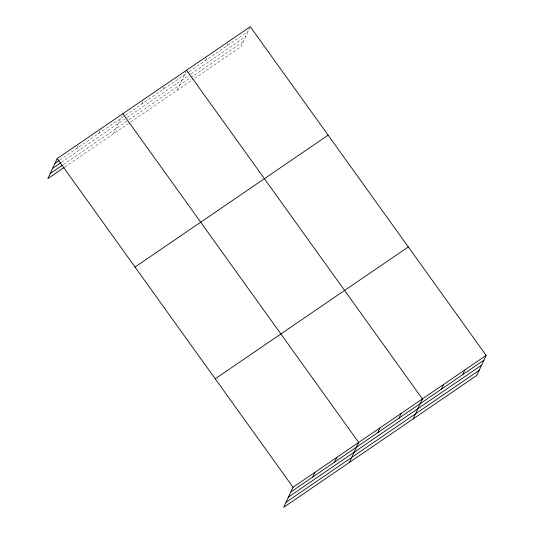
<?xml version="1.0" encoding="UTF-8"?>
<svg xmlns="http://www.w3.org/2000/svg" width="534" height="534" viewBox="0 0 534 534"><rect width="100%" height="100%" fill="white"/><g stroke="black" fill="none" stroke-linecap="round" stroke-linejoin="round"><path stroke-width="0.4" stroke-dasharray="2.67 2" d="M76.883 148.352L78.765 144.3M98.763 133.407L100.966 128.681M113.515 133.76L121.592 116.432M141.89 103.95L143.78 99.905M163.13 89.445L165.019 85.4M177.235 90.246L186.259 70.895M205.61 60.435L207.499 56.384M226.85 45.924L228.739 41.879M249.979 27.374L240.954 46.725L194.363 78.545M59.781 160.026L124.762 115.651M125.443 115.184L188.482 72.13M189.169 71.663L248.09 31.419M61.53 162.276L126.518 117.894M127.199 117.427L190.237 74.373M190.925 73.906L245.733 36.472M63.212 164.672L128.2 120.29M128.888 119.823L243.31 41.672M64.954 166.922L129.956 122.533M130.643 122.066L193.675 79.012"/><path stroke-width="0.8" d="M486.14 355.404L293.046 487.275L283.708 507.3L476.802 375.429L486.14 355.404L250.292 26.7L57.198 158.571L47.86 178.596L64.274 167.389M312.73 477.049L314.926 472.33M334.611 462.104L336.814 457.384M349.356 462.464L358.694 442.439L122.853 113.735M377.738 432.653L379.934 427.934M398.978 418.149L401.181 413.423M413.082 418.943L422.421 398.918L186.573 70.221M441.458 389.132L443.661 384.413M462.698 374.628L464.9 369.908M54.995 163.297L59.1 160.494M52.639 168.343L60.849 162.743M50.216 173.55L62.525 165.139M135.029 267.047L328.123 135.169M215.215 378.806L408.31 246.928M290.843 491.994L483.938 360.123M288.487 497.047L481.581 365.169M286.064 502.247L479.158 370.376M57.198 158.571L293.046 487.275"/></g></svg>
